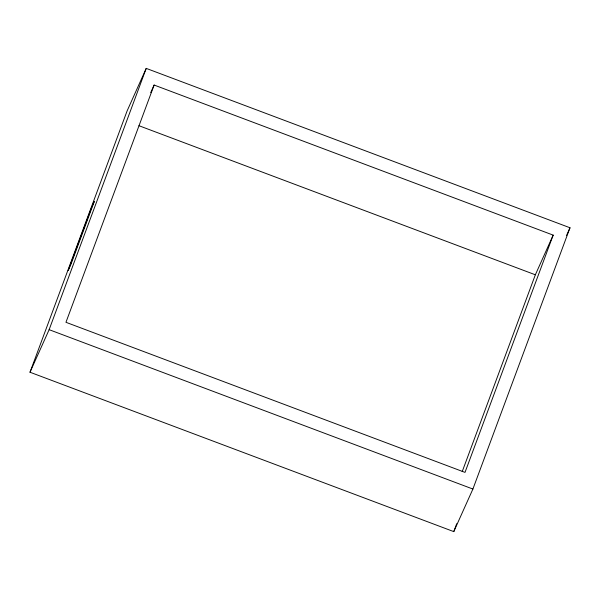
<?xml version="1.0" encoding="UTF-8"?>
<svg xmlns="http://www.w3.org/2000/svg" width="600" height="600" viewBox="0 0 600 600"><rect width="100%" height="100%" fill="white"/><g stroke="black" fill="none" stroke-linecap="round" stroke-linejoin="round"><path stroke-width="0.9" d="M30 372.233L127.095 110.955L146.227 68.385L570 227.767L472.905 489.045L453.772 531.615L30 372.233L49.133 329.67L146.227 68.385M154.125 85.043L65.955 322.305L465.007 472.388L553.17 235.125L154.125 85.043L150.712 92.64M462.202 471.63L535.35 274.793L553.17 235.125M453.772 531.615L456.705 523.725M566.558 235.425L570 227.767M138.93 125.7L535.35 274.793M49.133 329.67L472.905 489.045M91.597 207.51L68.19 270.502L70.898 264.442L94.305 201.442L91.597 207.51"/></g></svg>
